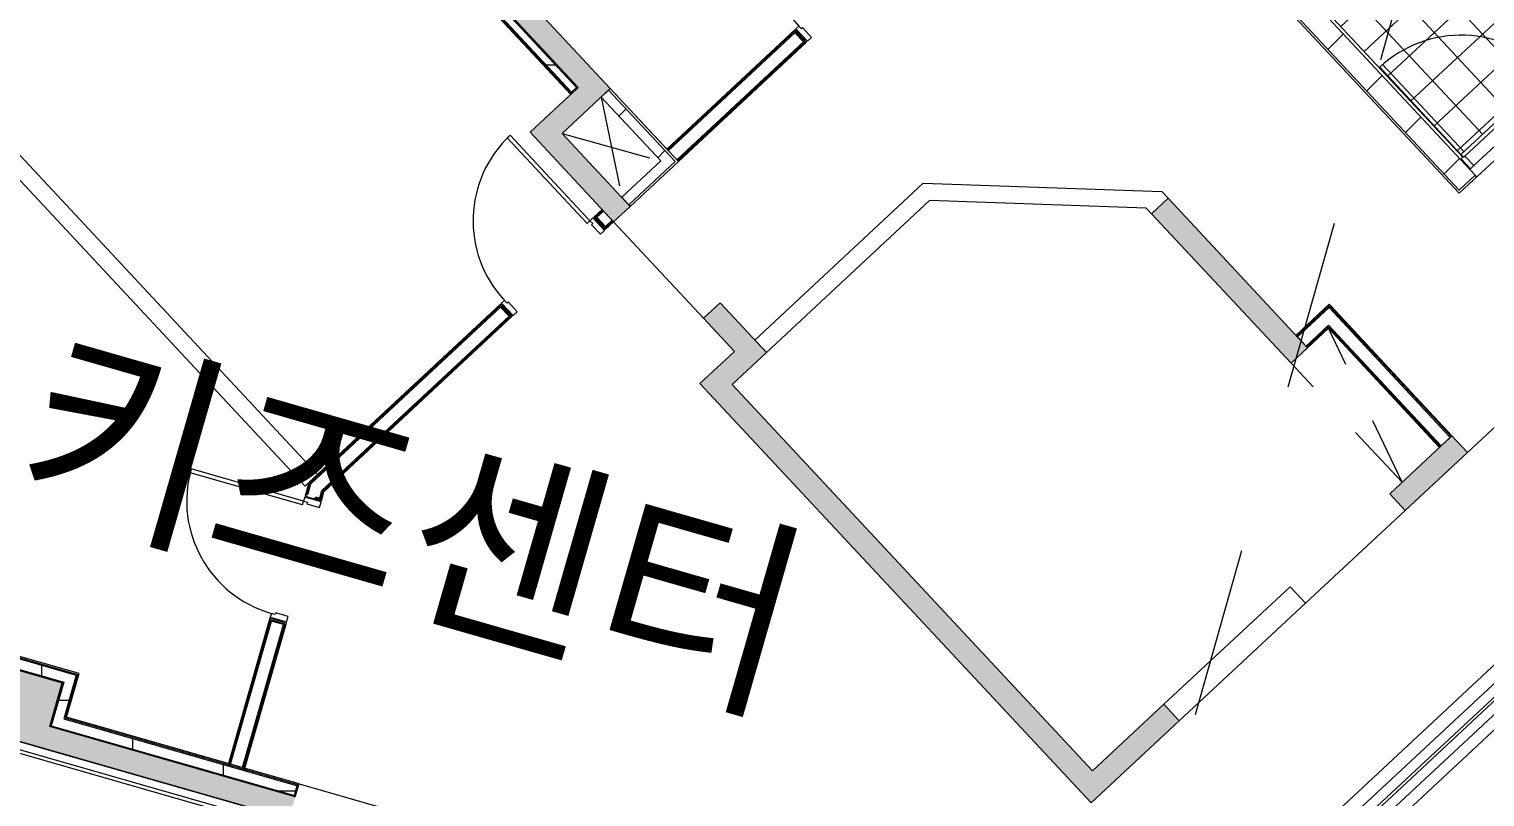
# Model space of a CAD drawing. Header units: millimetres. Extents: x -71377 to 516042, y -145869 to 441446.
# Drawn here: x 239457 to 252281, y 54296 to 61064 of the extents above; entities that cross this region are included whole.
import ezdxf

# ---------------------------------------------------------------- set-up
doc = ezdxf.new("R2010")
doc.units = ezdxf.units.MM
doc.header["$LTSCALE"] = 1000
for name, pattern in [('_점선_M_', [3, 1.5, -1.5]), ('_점선_S_', [1.6, 0.8, -0.8]), ('_점선_XS_', [1.15, 0.6, -0.55])]:
    doc.linetypes.add(name, pattern=pattern)
for name, color, linetype, lineweight in [('09_HID', 9, '_점선_M_', 5), ('A-door', 4, 'Continuous', 5), ('A-door-hdln', 8, 'Continuous', 5), ('A-ele-8', 8, 'Continuous', 5), ('A-fnsh', 5, 'Continuous', 5), ('A-fnsh-4', 4, 'Continuous', 5), ('A-furn-hdln', 8, '_점선_XS_', 5), ('A-hat', 251, 'Continuous', 5), ('A-insu', 251, 'Continuous', 5), ('A-text-1', 3, 'Continuous', 5), ('A-wind', 4, 'Continuous', 5), ('A-wind-hdln', 8, 'Continuous', 5), ('A_bwall', 3, 'Continuous', 5), ('A_cwall', 2, 'Continuous', 5), ('A_fnsh', 5, 'Continuous', 5), ('A_fnsh-4', 4, 'Continuous', 5), ('AA_dash_M_', 7, '_점선_M_', 5), ('AA_오픈', 8, '_점선_S_', 5), ('S-ccol', 2, 'Continuous', 5), ('조경라인_dwg', 8, 'Continuous', 5)]:
    doc.layers.add(name, color=color, linetype=linetype, lineweight=lineweight)
doc.styles.add('나눔고딕_3', font='NanumGothic.ttf', dxfattribs={"height": 1400})
pattern_1 = [(45, (165969.5, 243949.9), (-353.5534, 353.5534), [])]
pattern_2 = [(0, (165969.5, 243949.9), (0, 800), []), (90, (165969.5, 243949.9), (-800, 5e-14), [])]

# ---------------------------------------------------------------- blocks, each defined once
blk = doc.blocks.new('외여닫이문1 - _A_WD_11X21_씰없음_레버형_-6930441-지반층 배치도')
at = {"layer": 'A-door'}
for p, q in [((480, 75), (480, 1105)), ((480, 1105), (515, 1105)), ((515, 75), (515, 1105)), ((-515, 75), (-550, 75)), ((-550, 75), (-550, -75)), ((-515, 40), (-515, 75)), ((-500, 40), (-515, 40)), ((-500, -75), (-500, 40)), ((480, 75), (515, 75)), ((515, 40), (500, 40)), ((500, 40), (500, -75)), ((515, 75), (515, 40)), ((550, 75), (515, 75)), ((550, -75), (550, 75)), ((-550, -75), (-500, -75)), ((500, -75), (550, -75))]:
    blk.add_line(p, q, dxfattribs=at)
at = {"layer": 'A-door-hdln'}
blk.add_arc((515, 75), 1030, 90, 180, dxfattribs=at)
blk = doc.blocks.new('외여닫이문 - _A_ABS_11X21_씰FL_20_레버형_-8238296-지반층 배치도')
at = {"layer": 'A-door'}
for p, q in [((-550, 25), (-510, 25)), ((-550, -125), (-550, 25)), ((-510, 25), (-510, -90)), ((510, 25), (550, 25)), ((510, -90), (510, 25)), ((550, 25), (550, -95)), ((-525, -125), (-550, -125)), ((-525, -90), (-525, -125)), ((-510, -90), (-525, -90)), ((490, -125), (490, -1175)), ((490, -125), (525, -125)), ((525, -90), (510, -90)), ((525, -125), (525, -90)), ((525, -125), (525, -1175)), ((490, -1175), (525, -1175))]:
    blk.add_line(p, q, dxfattribs=at)
at = {"layer": 'A-door-hdln'}
for p, q in [((-510, 25), (510, 25)), ((-525, -125), (525, -125)), ((-510, -90), (510, -90))]:
    blk.add_line(p, q, dxfattribs=at)
blk.add_arc((525, -125), 1050, 180, 270, dxfattribs=at)
blk = doc.blocks.new('시스템 패널 - 유리 패널-6130299-지반층 배치도')
at = {"layer": 'A-wind'}
for p, q in [((1150, 12.5), (-1150, 12.5)), ((-1150, 12.5), (-1150, -12.5)), ((1150, -12.5), (1150, 12.5)), ((-1150, -12.5), (1150, -12.5))]:
    blk.add_line(p, q, dxfattribs=at)
blk = doc.blocks.new('직사각형 멀리언 - 50 x 200mm-V61-지반층 배치도')
at = {"layer": 'A-wind-hdln'}
for p, q in [((-21096, -213023), (-18885, -213657)), ((-18940, -213849), (-21151, -213215))]:
    blk.add_line(p, q, dxfattribs=at)
blk = doc.blocks.new('3D_수납가구 - 3D_수납가구-6495217-지반층 배치도')
at = {"layer": 'A-furn-hdln'}
for q in [(0, 0), (450, 0)]:
    blk.add_line((450, 1435), q, dxfattribs=at)
blk = doc.blocks.new('조경라인_dwg-6847807-지반층 배치도')
at = {"layer": '09_HID'}
blk.add_arc((302705, 103193), 83182, 214.15252, 221.21766, dxfattribs=at)

msp = doc.modelspace()

# ---------------------------------------------------------------- hatches: boundary and pattern name
at = {"layer": 'A-hat'}
h = msp.add_hatch(dxfattribs=at)
h.set_pattern_fill('FP_151', color=256, scale=1000, style=0, pattern_type=2)
h.set_pattern_definition([(313, (252084.2, 62086.2), (219.406, 204.6), []), (43, (252084.2, 62086.2), (-204.6, 219.406), [])])
h.paths.add_polyline_path([(252090.4, 59938), (252093.8, 59949.4), (252086.7, 59941.9)])
h.paths.add_polyline_path([(252066.3, 59956.5), (252863.5, 60685.3), (252863.5, 60699.9), (254307.9, 62046.9), (252173.2, 64336), (249931.6, 62245.7), (252063.1, 59960)])
h.paths.add_polyline_path([(252848.9, 60645.3), (252850.8, 60662.2), (252847.1, 60650.5)])
h = msp.add_hatch(dxfattribs=at)
h.set_pattern_fill('FP_13', color=256, scale=1000, style=0, pattern_type=2)
h.set_pattern_definition(pattern_2)
h.paths.add_polyline_path([(244235.5, 60509.5), (244279.3, 60550.4), (241227.4, 63823.2), (241183.5, 63782.3), (243393.1, 61412.9)])
h = msp.add_hatch(dxfattribs=at)
h.set_pattern_fill('FP_12', color=256, scale=1000, style=0, pattern_type=2)
h.set_pattern_definition(pattern_1)
h.paths.add_polyline_path([(252055.4, 59645.6), (252194.4, 59775.2), (248856, 63355.2), (248717, 63225.6), (250407.4, 61412.9)])
for points in [[(244020.7, 60842.4), (244166.9, 60978.8), (243607.7, 61578.6), (243461.4, 61442.2), (243488.8, 61412.9)], [(244429.9, 60403.6), (244576.1, 60540), (244166.9, 60978.8), (244020.7, 60842.4), (244302.7, 60540)], [(244152, 60144.5), (244429.9, 60403.6), (244293.5, 60549.9), (244015.6, 60290.7)], [(244605.9, 59364.5), (244752.1, 59500.9), (244015.6, 60290.7), (243869.3, 60154.3), (244537.4, 59437.9)], [(250572.9, 58119.6), (250719.2, 58256), (249491.6, 59572.4), (249345.3, 59436), (250214.3, 58504.1)], [(245669.8, 58223.6), (245816, 58360), (245543.2, 58652.5), (245397, 58516.1)], [(245502.7, 57794.3), (245952.4, 58213.7), (245816, 58360), (245366.3, 57940.5), (245375.5, 57930.7)], [(248813.8, 54243.6), (248960, 54380), (245648.9, 57930.7), (245502.7, 57794.3), (248795.1, 54263.5)], [(251578.3, 56821.5), (252126.8, 57333), (251990.4, 57479.3), (251441.9, 56967.8)], [(239583.8, 54724.4), (239749.2, 55301.1), (239268.6, 55439), (239103.2, 54862.2), (239268.6, 54814.8)], [(248960, 54380), (249589, 54966.5), (249452.6, 55112.7), (248823.6, 54526.2)], [(241746.7, 54104.2), (241801.8, 54296.4), (239639, 54916.6), (239583.8, 54724.4), (241699, 54117.9)]]:
    msp.add_hatch(color=256, dxfattribs=at).paths.add_polyline_path(points)
h = msp.add_hatch(dxfattribs=at)
h.set_pattern_fill('FP_12', color=256, scale=1000, style=0, pattern_type=2)
h.set_pattern_definition(pattern_1)
h.paths.add_polyline_path([(245020.8, 59901.9), (245086.7, 59963.3), (244561.5, 60526.4), (244495.7, 60465), (244537.4, 60420.3)])
h = msp.add_hatch(dxfattribs=at)
h.set_pattern_fill('FP_13', color=256, scale=1000, style=0, pattern_type=2)
h.set_pattern_definition(pattern_2)
h.paths.add_polyline_path([(239761.6, 55308), (239776.8, 55397.3), (239200, 55562.6), (239175.2, 55476.1), (239752, 55310.7)])
h = msp.add_hatch(dxfattribs=at)
h.set_pattern_fill('FP_13', color=256, scale=1000, style=0, pattern_type=2)
h.set_pattern_definition(pattern_2)
h.paths.add_polyline_path([(239762.7, 54985.2), (239872.9, 55369.7), (239786.4, 55394.5), (239676.1, 55010)])
h = msp.add_hatch(dxfattribs=at)
h.set_pattern_fill('FP_13', color=256, scale=1000, style=0, pattern_type=2)
h.set_pattern_definition(pattern_2)
h.paths.add_polyline_path([(241794.9, 54308.8), (241819.8, 54395.3), (239676.1, 55010), (239651.3, 54923.5), (241699, 54336.3)])

# ---------------------------------------------------------------- linework, layer by layer
at = {"layer": 'A-ele-8'}
for p, q in [((245850.1, 58323.4), (247331.9, 59705.2)), ((247331.9, 59705.2), (249436.3, 59631.7)), ((249436.3, 59631.7), (249491.6, 59572.4)), ((247388.8, 59553.1), (245952.4, 58213.7)), ((249298.3, 59486.4), (247388.8, 59553.1)), ((249345.3, 59436), (249298.3, 59486.4)), ((249452.6, 55112.7), (250564.2, 56149.4)), ((250700.6, 56003.1), (250564.2, 56149.4)), ((250700.6, 56003.1), (249589, 54966.5)), ((252867.9, 55357.9), (251098.1, 53707.4)), ((241829.4, 54392.6), (241834.9, 54411.8))]:
    msp.add_line(p, q, dxfattribs=at)
at = {"layer": 'A-fnsh'}
for p, q in [((254040.1, 61469), (252054.4, 59617.3)), ((246203.9, 61059.8), (246217.6, 61045.2)), ((244576.1, 60540), (245074, 60006.1)), ((245176.3, 59896.4), (244752.1, 59500.9)), ((245397, 58516.1), (244605.9, 59364.5)), ((244605.9, 59364.5), (245397, 58516.1)), ((250909.4, 58638.5), (250923.1, 58623.8)), ((252126.8, 57333), (253227.5, 58359.4)), ((251578.3, 56821.5), (250700.7, 56003.1)), ((250811.6, 54014.6), (252581.5, 55665)), ((241834.9, 54411.8), (244161.1, 53744.8))]:
    msp.add_line(p, q, dxfattribs=at)
at = {"layer": 'A-fnsh-4'}
for p, q in [((244228.1, 60502.7), (241244.4, 63702.3)), ((246292.1, 60950.6), (246203.5, 61045.7)), ((245169.5, 59903.8), (246292.1, 60950.6)), ((244228.1, 60502.7), (244286.7, 60557.2)), ((244444.5, 59405.5), (244533.2, 59310.4)), ((244533.2, 59310.4), (244599, 59371.8)), ((243699.5, 58532.9), (243610.8, 58628)), ((242045.5, 56990.6), (243699.5, 58532.9)), ((250712.4, 58263.3), (250902.5, 58440.6)), ((250902.5, 58440.6), (251888, 57383.8)), ((242024.8, 56918.3), (242045.5, 56990.6)), ((241970.1, 56934), (242024.8, 56918.3)), ((241343.5, 54542.3), (241710.6, 55822.5)), ((241710.6, 55822.5), (241585.6, 55858.3)), ((239193.2, 55575), (239885.3, 55376.6)), ((239885.3, 55376.6), (239775, 54992)), ((239775, 54992), (241822.5, 54404.9)), ((241792.2, 54299.2), (241822.5, 54404.9))]:
    msp.add_line(p, q, dxfattribs=at)
at = {"layer": 'A-insu'}
for p, q in [((244592.2, 59379.1), (244517.2, 59459.6)), ((250630.5, 58351), (250705.5, 58270.6)), ((251895.3, 57390.6), (251975.8, 57465.6)), ((241717.8, 54112.5), (239103.2, 54862.2))]:
    msp.add_line(p, q, dxfattribs=at)
at = {"layer": 'A_bwall'}
for p, q in [((252194.4, 59775.2), (249889.2, 62247.2)), ((249873, 61985.9), (252055.4, 59645.6)), ((244561.5, 60526.4), (244495.7, 60465)), ((244495.7, 60465), (245020.8, 59901.9)), ((245148, 59897.4), (244561.5, 60526.4)), ((245020.8, 59901.9), (244677.1, 59581.3)), ((244738.5, 59515.5), (245148, 59897.4)), ((252055.4, 59645.6), (252194.4, 59775.2)), ((244677.1, 59581.3), (244738.5, 59515.5))]:
    msp.add_line(p, q, dxfattribs=at)
at = {"layer": 'A_cwall'}
for p, q in [((244166.9, 60978.8), (243607.7, 61578.6)), ((243461.4, 61442.2), (244020.7, 60842.4)), ((244576.1, 60540), (244166.9, 60978.8)), ((244020.7, 60842.4), (244293.5, 60549.9)), ((244293.5, 60549.9), (243869.3, 60154.3)), ((244152, 60144.5), (244576.1, 60540)), ((243869.3, 60154.3), (244605.9, 59364.5)), ((244752.1, 59500.9), (244152, 60144.5)), ((249491.6, 59572.4), (249345.3, 59436)), ((250719.2, 58256), (249491.6, 59572.4)), ((244605.9, 59364.5), (244752.1, 59500.9)), ((249345.3, 59436), (250572.9, 58119.6)), ((245543.2, 58652.5), (245397, 58516.1)), ((245952.4, 58213.7), (245543.2, 58652.5)), ((245397, 58516.1), (245669.8, 58223.6)), ((245669.8, 58223.6), (245366.3, 57940.5)), ((250572.9, 58119.6), (250719.2, 58256)), ((245648.9, 57930.7), (245952.4, 58213.7)), ((245366.3, 57940.5), (248813.8, 54243.6)), ((248823.6, 54526.2), (245648.9, 57930.7)), ((251990.4, 57479.3), (251441.9, 56967.8)), ((252126.8, 57333), (251990.4, 57479.3)), ((251578.3, 56821.5), (252126.8, 57333)), ((251441.9, 56967.8), (251578.3, 56821.5)), ((249452.6, 55112.7), (248823.6, 54526.2)), ((249589, 54966.5), (249452.6, 55112.7)), ((241801.8, 54296.4), (239639, 54916.6)), ((248813.8, 54243.6), (249589, 54966.5)), ((239583.8, 54724.4), (241746.7, 54104.2))]:
    msp.add_line(p, q, dxfattribs=at)
at = {"layer": 'A_fnsh'}
for p, q in [((244279.3, 60550.4), (241227.4, 63823.2)), ((244293.5, 60549.9), (241227.9, 63837.3)), ((241243.9, 63688.2), (244227.7, 60488.5)), ((244235.5, 60509.5), (241244.9, 63716.5)), ((252086.7, 59934.6), (249931.6, 62245.7)), ((249872, 61957.7), (252054.4, 59617.3)), ((246203.9, 61059.8), (245074, 60006.1)), ((244227.7, 60488.5), (244293.5, 60549.9)), ((244576.1, 60540), (244561.5, 60526.4)), ((245176.3, 59896.4), (244576.1, 60540)), ((244752.1, 59500.9), (245176.3, 59896.4)), ((252064.8, 59914.1), (252086.7, 59934.6)), ((252208, 59760.6), (252194.4, 59775.2)), ((244738.5, 59515.5), (244752.1, 59500.9)), ((244503.6, 59474.2), (244430.4, 59406)), ((244430.4, 59406), (244437.2, 59398.7)), ((244510.4, 59466.9), (244503.6, 59474.2)), ((243611.3, 58642.2), (241921.7, 57066.5)), ((243618.1, 58634.8), (243611.3, 58642.2)), ((250909.4, 58638.5), (250616.9, 58365.7)), ((251990.4, 57479.3), (250923.1, 58623.8)), ((250616.9, 58365.7), (250623.7, 58358.4)), ((251983.1, 57472.5), (251990.4, 57479.3)), ((241921.7, 57066.5), (241887.5, 56947.3)), ((241887.5, 56947.3), (241897.1, 56944.5)), ((241578.7, 55870.7), (241206.2, 54571.3)), ((241588.4, 55867.9), (241578.7, 55870.7)), ((239897.6, 55383.4), (239186.3, 55587.4)), ((239200, 55562.6), (239872.9, 55369.7)), ((239261.7, 55451.3), (239761.6, 55308)), ((239268.6, 55439), (239749.2, 55301.1)), ((239749.2, 55301.1), (239639, 54916.6)), ((239761.6, 55308), (239651.3, 54923.5)), ((239872.9, 55369.7), (239762.7, 54985.2)), ((239787.4, 54998.9), (239897.6, 55383.4)), ((239651.3, 54923.5), (241794.9, 54308.8)), ((239762.7, 54985.2), (241819.8, 54395.3)), ((241834.9, 54411.8), (239787.4, 54998.9)), ((241206.2, 54571.3), (241215.8, 54568.5)), ((241801.8, 54296.4), (241829.4, 54392.6))]:
    msp.add_line(p, q, dxfattribs=at)
at = {"layer": 'A_fnsh-4'}
for p, q in [((245080.8, 59998.8), (246203.5, 61045.7)), ((246306.2, 60950.1), (246217.6, 61045.2)), ((238271, 60915.9), (241889, 57036)), ((241998.7, 57138.3), (238380.7, 61018.2)), ((245087.6, 59991.5), (246203, 61031.6)), ((245162.7, 59911.1), (246278, 60951.1)), ((245176.3, 59896.4), (246306.2, 60950.1)), ((246278, 60951.1), (246203, 61031.6)), ((244437.2, 59398.7), (244532.7, 59296.3)), ((244444.5, 59405.5), (244510.4, 59466.9)), ((244458.7, 59405), (244517.2, 59459.6)), ((244458.7, 59405), (244533.7, 59324.6)), ((244517.2, 59459.6), (244510.4, 59466.9)), ((244533.7, 59324.6), (244592.2, 59379.1)), ((244605.9, 59364.5), (244592.2, 59379.1)), ((244532.7, 59296.3), (244605.9, 59364.5)), ((241930.5, 57061.1), (243610.8, 58628)), ((241939.4, 57055.7), (243610.3, 58613.9)), ((243685.3, 58533.4), (243610.3, 58613.9)), ((243713.6, 58532.4), (243618.1, 58634.8)), ((250623.7, 58358.4), (250908.9, 58624.3)), ((250630.5, 58351), (250908.4, 58610.2)), ((250908.4, 58610.2), (251975.8, 57465.6)), ((250908.9, 58624.3), (251983.1, 57472.5)), ((242036.7, 56996), (243685.3, 58533.4)), ((242054.4, 56985.2), (243713.6, 58532.4)), ((250623.7, 58358.4), (250630.5, 58351)), ((250705.5, 58270.6), (250903, 58454.7)), ((250719.2, 58256), (250902, 58426.5)), ((250902, 58426.5), (251880.7, 57377)), ((250903, 58454.7), (251895.3, 57390.6)), ((250705.5, 58270.6), (250719.2, 58256)), ((251975.8, 57465.6), (251983.1, 57472.5)), ((251880.7, 57377), (251895.3, 57390.6)), ((241889, 57036), (241998.7, 57138.3)), ((241897.1, 56944.5), (242031.6, 56905.9)), ((241899.8, 56954.1), (241930.5, 57061.1)), ((241912.2, 56961), (241939.4, 57055.7)), ((241978.7, 56941.9), (242017.9, 56930.7)), ((242017.9, 56930.7), (242036.7, 56996)), ((242031.6, 56905.9), (242054.4, 56985.2)), ((241218.5, 54578.1), (241585.6, 55858.3)), ((241230.9, 54585), (241592.5, 55845.9)), ((241336.6, 54554.7), (241698.2, 55815.6)), ((241350.3, 54529.9), (241722.9, 55829.3)), ((241722.9, 55829.3), (241588.4, 55867.9)), ((241698.2, 55815.6), (241592.5, 55845.9)), ((238575.8, 54909.4), (241719.1, 54008.1)), ((241698.5, 54045.2), (238612.9, 54930)), ((241215.8, 54568.5), (241350.3, 54529.9))]:
    msp.add_line(p, q, dxfattribs=at)
at = {"layer": 'AA_dash_M_'}
msp.add_line((247284.3, 46362.5), (303447.7, 245132.9), dxfattribs=at)
at = {"layer": 'AA_오픈'}
for p, q in [((244495.7, 60465), (244677.1, 59581.3)), ((244152, 60144.5), (245020.8, 59901.9))]:
    msp.add_line(p, q, dxfattribs=at)
at = {"layer": 'S-ccol'}
for p, q in [((239749.2, 55301.1), (239268.6, 55439)), ((239639, 54916.6), (239749.2, 55301.1)), ((239103.2, 54862.2), (239583.8, 54724.4))]:
    msp.add_line(p, q, dxfattribs=at)

# ---------------------------------------------------------------- block references
at = {"layer": 'A-door-hdln'}
for name, p, rotation in [('외여닫이문1 - _A_WD_11X21_씰없음_레버형_-6930441-지반층 배치도', (246664.7, 61386.9), 43.00000124847634), ('외여닫이문 - _A_ABS_11X21_씰FL_20_레버형_-8238296-지반층 배치도', (252539.2, 60226.6), 223.000001248476), ('외여닫이문1 - _A_WD_11X21_씰없음_레버형_-6930441-지반층 배치도', (244072, 58969.2), 43.00000124847634), ('외여닫이문1 - _A_WD_11X21_씰없음_레버형_-6930441-지반층 배치도', (241805.2, 56388.3), 74.00000124848123)]:
    msp.add_blockref(name, p, dxfattribs=dict(at, rotation=rotation))
at = {"layer": 'A-furn-hdln', "rotation": 223.0000012484765}
msp.add_blockref('3D_수납가구 - 3D_수납가구-6495217-지반층 배치도', (250902, 58426.5), dxfattribs=at)
at = {"layer": 'A-wind-hdln'}
for name, p, rotation in [('직사각형 멀리언 - 50 x 200mm-V61-지반층 배치도', (79206, 181765.5), 59.00000000001116), ('시스템 패널 - 유리 패널-6130299-지반층 배치도', (251846.6, 54678.9), 223.0000012484759)]:
    msp.add_blockref(name, p, dxfattribs=dict(at, rotation=rotation))
at = {"layer": '조경라인_dwg', "rotation": 8.537736462515947e-07}
msp.add_blockref('조경라인_dwg-6847807-지반층 배치도', (0, 0), dxfattribs=at)

# ---------------------------------------------------------------- texts
at = {"layer": 'A-text-1', "insert": (239647.4, 58361.4), "char_height": 1400, "width": 8811.341, "attachment_point": 1, "rotation": 344, "line_spacing_factor": 1.2, "style": '나눔고딕_3'}
msp.add_mtext('\\pxt9.07143,18.14286,27.21429,36.28571,45.35714,54.42857,63.5,72.57143,81.64286,90.71429,99.78571,108.85714,117.92857,127,136.07143,145.14286,154.21429,163.28571,172.35714,181.42857,190.5,199.57143,208.64286,217.71429,226.78571,235.85714,244.92857,254,263.07143,272.14286,281.21429,290.28571;{키즈센터}', dxfattribs=at)

doc.saveas('drawing.dxf')
